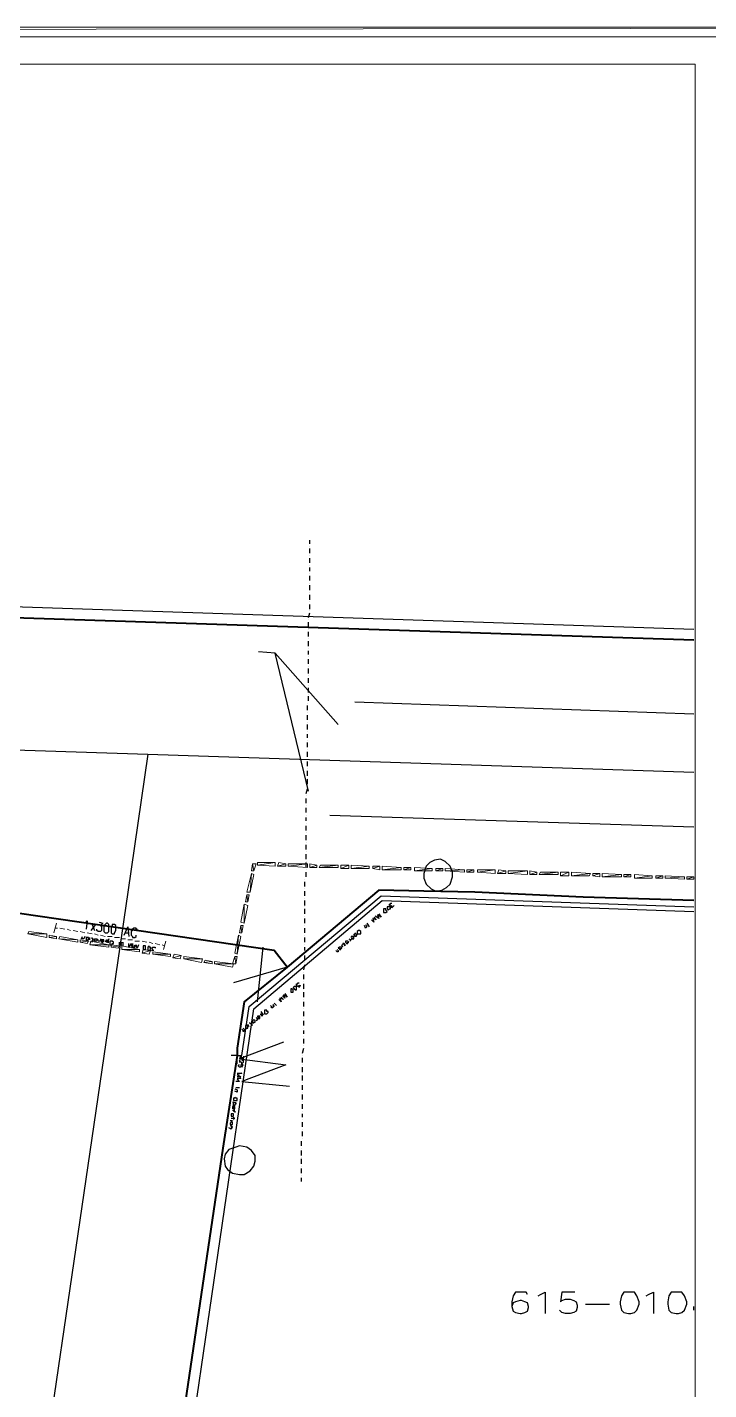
# Model space of a CAD drawing. Header units: inches. Extents: x 5 to 844, y 8 to 596.
# Drawn here: x 663 to 736.6, y 448.6 to 595.8 of the extents above; entities that cross this region are included whole.
import ezdxf

# ---------------------------------------------------------------- set-up
doc = ezdxf.new("R2010")
doc.units = ezdxf.units.IN
doc.header["$MEASUREMENT"] = 0
doc.layers.add('PDF_Geometry', color=7, linetype='Continuous', true_color=0x989898)

msp = doc.modelspace()

# ---------------------------------------------------------------- linework, layer by layer
at = {"layer": 'PDF_Geometry', "color": 7, "lineweight": 0}
for points in [[(843.66, 595.79), (6.31, 594.76), (5.16, 595.79), (843.66, 595.79)], [(842.63, 594.76), (843.66, 595.79), (6.31, 594.76), (842.63, 594.76)], [(735.15, 161.12), (735.15, 591.8), (10.56, 591.8), (10.56, 12.74)]]:
    msp.add_lwpolyline(points, dxfattribs=at)
at = {"layer": 'PDF_Geometry', "color": 9, "lineweight": 25, "true_color": 0xbababa}
for points in [[(735.02, 530.73), (491.26, 538.83), (480.85, 551.3), (486.76, 591.67)], [(458.35, 524.3), (466.83, 524.05), (676.01, 517.23), (673.82, 502.32), (644.9, 304.97)], [(676.01, 517.23), (735.02, 515.3)], [(735.02, 408.72), (675.88, 410.65), (687.45, 489.72), (701.34, 501.42), (735.02, 500.26)]]:
    msp.add_lwpolyline(points, dxfattribs=at)
at = {"layer": 'PDF_Geometry', "color": 7, "lineweight": 25}
for points in [[(735.02, 530.73), (491.26, 538.83), (480.85, 551.3), (486.76, 591.67)], [(735.02, 317.18), (674.98, 319.24), (664.57, 331.58), (675.88, 410.65), (687.45, 489.72), (701.34, 501.42), (735.02, 500.26)], [(669.32, 499.1), (669.32, 499.1), (669.45, 499.23), (669.32, 498.33)], [(670.74, 499.1), (671.12, 498.98), (670.87, 498.72), (670.99, 498.59), (670.99, 498.46), (670.99, 498.33), (670.99, 498.2), (670.87, 498.08), (670.74, 498.08), (670.61, 498.08), (670.48, 498.2), (670.48, 498.33)], [(670.35, 498.85), (669.84, 498.2)], [(669.97, 498.85), (670.22, 498.2)], [(671.64, 498.98), (671.51, 498.98), (671.38, 498.85), (671.25, 498.59), (671.25, 498.46), (671.25, 498.2), (671.25, 498.08), (671.38, 497.95), (671.51, 497.95), (671.64, 497.95), (671.77, 498.08), (671.77, 498.33), (671.77, 498.46), (671.77, 498.72), (671.77, 498.85), (671.64, 498.98)], [(672.28, 498.85), (672.15, 498.85), (672.15, 498.72), (672.02, 498.46), (672.02, 498.33), (672.02, 498.08), (672.02, 497.95), (672.15, 497.82), (672.28, 497.82), (672.41, 497.82), (672.41, 497.95), (672.54, 498.2), (672.54, 498.33), (672.54, 498.59), (672.54, 498.72), (672.41, 498.85), (672.28, 498.85)], [(673.44, 497.69), (673.82, 498.59), (673.95, 497.56)], [(673.57, 497.95), (673.95, 497.95)], [(674.85, 498.2), (674.85, 498.33), (674.72, 498.33), (674.72, 498.46), (674.59, 498.46), (674.47, 498.46), (674.34, 498.33), (674.34, 498.2), (674.21, 498.08), (674.21, 497.95), (674.21, 497.69), (674.34, 497.56), (674.34, 497.43), (674.59, 497.43), (674.72, 497.56), (674.72, 497.69)], [(717.02, 458.86), (716.89, 459.12), (716.51, 459.12), (716.25, 459.12), (715.74, 459.12), (715.48, 458.73), (715.35, 458.09), (715.35, 457.58), (715.48, 457.06), (715.74, 456.93), (716.25, 456.81), (716.38, 456.81), (716.76, 456.93), (717.02, 457.06), (717.15, 457.45), (717.15, 457.58), (717.02, 457.96), (716.76, 458.09), (716.38, 458.22), (716.25, 458.22), (715.74, 458.09), (715.48, 457.96), (715.35, 457.58)], [(718.18, 458.73), (718.44, 458.86), (718.95, 459.12), (718.95, 456.81)], [(722.16, 459.12), (720.75, 459.12), (720.62, 458.09), (720.75, 458.22), (721.14, 458.35), (721.65, 458.35), (722.04, 458.22), (722.29, 458.09), (722.42, 457.71), (722.42, 457.45), (722.29, 457.06), (722.04, 456.93), (721.65, 456.81), (721.14, 456.81), (720.75, 456.93), (720.62, 457.06), (720.49, 457.19)], [(723.32, 457.83), (725.89, 457.83)], [(727.95, 459.12), (727.44, 459.12), (727.18, 458.73), (727.05, 458.09), (727.05, 457.83), (727.18, 457.19), (727.44, 456.93), (727.95, 456.81), (728.21, 456.81), (728.59, 456.93), (728.85, 457.19), (729.11, 457.83), (729.11, 458.09), (728.85, 458.73), (728.59, 459.12), (728.21, 459.12), (727.95, 459.12)], [(729.88, 458.73), (730.13, 458.86), (730.65, 459.12), (730.65, 456.81)], [(733.09, 459.12), (732.58, 459.12), (732.32, 458.73), (732.19, 458.09), (732.19, 457.83), (732.32, 457.19), (732.58, 456.93), (733.09, 456.81), (733.35, 456.81), (733.73, 456.93), (733.99, 457.19), (734.25, 457.83), (734.25, 458.09), (733.99, 458.73), (733.73, 459.12), (733.35, 459.12), (733.09, 459.12)], [(735.02, 457.19), (735.02, 457.58)]]:
    msp.add_lwpolyline(points, dxfattribs=at)
at = {"layer": 'PDF_Geometry', "color": 3, "lineweight": 40}
msp.add_lwpolyline([(735.02, 529.57), (495.76, 537.42), (490.23, 538.06), (479.56, 550.92), (479.69, 552.46), (445.88, 557.34), (445.11, 551.82), (430.84, 539.86), (424.66, 539.86), (265.24, 545.13)], dxfattribs=at)
at = {"layer": 'PDF_Geometry', "lineweight": 0}
for points in [[(480.85, 551.3), (491.26, 538.83), (735.02, 530.73)], [(701.34, 501.42), (687.45, 489.72), (675.88, 410.65), (735.02, 408.72)], [(735.02, 500.26), (701.34, 501.42)]]:
    msp.add_lwpolyline(points, dxfattribs=at)
at = {"layer": 'PDF_Geometry', "lineweight": 25}
for points in [[(693.49, 539.99), (693.49, 540.37)], [(693.49, 539.73), (693.49, 539.73)], [(693.49, 538.96), (693.49, 539.47)], [(693.49, 538.7), (693.49, 538.7)], [(693.49, 537.93), (693.49, 538.44)], [(693.49, 537.67), (693.49, 537.67)], [(693.49, 537.03), (693.49, 537.42)], [(693.49, 536.77), (693.49, 536.77)], [(693.49, 536), (693.49, 536.52)], [(693.49, 535.74), (693.49, 535.74)], [(693.49, 534.97), (693.49, 535.49)], [(693.49, 534.72), (693.49, 534.72)], [(693.49, 533.94), (693.49, 534.46)], [(693.49, 533.69), (693.49, 533.69)], [(693.49, 532.92), (693.49, 533.43)], [(693.37, 532.02), (693.49, 532.53)], [(693.37, 531.76), (693.37, 531.76)], [(693.37, 530.99), (693.37, 531.5)], [(693.49, 532.79), (693.49, 532.79)], [(693.37, 530.73), (693.37, 530.73)], [(693.37, 529.96), (693.37, 530.47)], [(693.37, 529.7), (693.37, 529.7)], [(693.37, 528.93), (693.37, 529.44)], [(693.37, 528.67), (693.37, 528.67)], [(696.58, 520.45), (689.77, 528.16), (687.97, 528.29)], [(693.37, 513.25), (689.77, 528.16)], [(693.37, 528.03), (693.37, 528.42)], [(693.37, 527.77), (693.37, 527.77)], [(693.37, 527), (693.37, 527.52)], [(693.37, 526.75), (693.37, 526.75)], [(693.37, 525.97), (693.37, 526.49)], [(693.37, 525.72), (693.37, 525.72)], [(693.37, 524.95), (693.37, 525.46)], [(693.37, 524.69), (693.37, 524.69)], [(693.37, 523.92), (693.37, 524.43)], [(693.24, 522.76), (693.24, 522.76)], [(693.37, 523.66), (693.37, 523.66)], [(693.37, 523.02), (693.37, 523.53)], [(698.38, 522.89), (735.02, 521.6)], [(693.24, 521.99), (693.24, 522.5)], [(693.24, 521.73), (693.24, 521.73)], [(693.24, 520.96), (693.24, 521.47)], [(693.24, 520.7), (693.24, 520.7)], [(693.24, 519.93), (693.24, 520.45)], [(693.24, 519.67), (693.24, 519.67)], [(693.24, 519.03), (693.24, 519.42)], [(693.24, 518.77), (693.24, 518.77)], [(693.24, 518), (693.24, 518.52)], [(693.24, 517.75), (693.24, 517.75)], [(693.24, 516.97), (693.24, 517.49)], [(693.24, 516.72), (693.24, 516.72)], [(693.24, 515.95), (693.24, 516.46)], [(693.24, 515.69), (693.24, 515.69)], [(693.24, 514.92), (693.24, 515.43)], [(693.24, 514.66), (693.24, 514.66)], [(693.24, 514.02), (693.24, 514.53)], [(693.24, 513.76), (693.24, 513.76)], [(693.11, 512.99), (693.24, 513.5)], [(693.11, 512.73), (693.11, 512.73)], [(693.11, 511.96), (693.11, 512.47)], [(693.11, 511.7), (693.11, 511.7)], [(693.11, 510.93), (693.11, 511.45)], [(693.11, 510.67), (693.11, 510.67)], [(693.11, 510.03), (693.11, 510.42)], [(693.11, 509.77), (693.11, 509.77)], [(693.11, 509), (693.11, 509.52)], [(695.68, 510.67), (735.02, 509.39)], [(693.11, 508.75), (693.11, 508.75)], [(693.11, 507.97), (693.11, 508.49)], [(693.11, 507.72), (693.11, 507.72)], [(693.11, 506.95), (693.11, 507.46)], [(693.11, 506.69), (693.11, 506.69)], [(693.11, 505.92), (693.11, 506.43)], [(693.11, 505.66), (693.11, 505.66)], [(693.11, 505.02), (693.11, 505.53)], [(692.98, 503.73), (692.98, 503.73)], [(692.98, 502.96), (692.98, 503.47)], [(693.11, 504.76), (693.11, 504.76)], [(693.11, 503.99), (693.11, 504.5)], [(692.98, 502.7), (692.98, 502.7)], [(692.98, 501.93), (692.98, 502.45)], [(692.98, 501.67), (692.98, 501.67)], [(692.98, 500.9), (692.98, 501.42)], [(692.98, 500.77), (692.98, 500.77)], [(692.98, 500), (692.98, 500.52)], [(692.98, 499.75), (692.98, 499.75)], [(692.98, 498.98), (692.98, 499.49)], [(692.98, 498.72), (692.98, 498.72)], [(692.98, 497.95), (692.98, 498.46)], [(692.98, 497.69), (692.98, 497.69)], [(692.98, 496.92), (692.98, 497.43)], [(692.98, 496.66), (692.98, 496.66)], [(692.98, 496.02), (692.98, 496.4)], [(692.98, 495.76), (692.98, 495.76)], [(692.98, 494.99), (692.98, 495.5)], [(692.98, 494.73), (692.98, 494.73)], [(692.85, 493.96), (692.98, 494.48)], [(692.85, 493.7), (692.85, 493.7)], [(692.85, 492.93), (692.85, 493.45)], [(692.85, 492.68), (692.85, 492.68)], [(692.85, 491.9), (692.85, 492.42)], [(692.85, 491.78), (692.85, 491.78)], [(692.85, 491), (692.85, 491.52)], [(692.85, 490.75), (692.85, 490.75)], [(692.85, 489.98), (692.85, 490.49)], [(692.85, 489.72), (692.85, 489.72)], [(692.85, 488.95), (692.85, 489.46)], [(692.85, 488.69), (692.85, 488.69)], [(692.85, 487.92), (692.85, 488.43)], [(692.85, 487.66), (692.85, 487.66)], [(692.85, 487.02), (692.85, 487.4)], [(692.85, 486.76), (692.85, 486.76)], [(692.85, 485.99), (692.85, 486.5)], [(692.72, 484.96), (692.85, 485.48)], [(692.72, 484.7), (692.72, 484.7)], [(692.72, 483.93), (692.72, 484.45)], [(692.85, 485.73), (692.85, 485.73)], [(692.72, 483.68), (692.72, 483.68)], [(692.72, 482.9), (692.72, 483.42)], [(692.72, 482.78), (692.72, 482.78)], [(692.72, 482), (692.72, 482.52)], [(692.72, 481.75), (692.72, 481.75)], [(692.72, 480.98), (692.72, 481.49)], [(692.72, 480.72), (692.72, 480.72)], [(692.72, 479.95), (692.72, 480.46)], [(692.72, 479.69), (692.72, 479.69)], [(692.72, 478.92), (692.72, 479.43)], [(692.72, 478.66), (692.72, 478.66)], [(692.72, 478.02), (692.72, 478.4)], [(692.72, 477.76), (692.72, 477.76)], [(692.72, 476.99), (692.72, 477.5)], [(692.72, 476.73), (692.72, 476.73)], [(692.72, 475.96), (692.72, 476.48)], [(692.72, 475.7), (692.72, 475.7)], [(692.59, 474.93), (692.59, 475.45)], [(692.59, 474.68), (692.59, 474.68)], [(692.59, 473.9), (692.59, 474.42)], [(692.59, 473.65), (692.59, 473.65)], [(692.59, 473), (692.59, 473.52)], [(692.59, 472.75), (692.59, 472.75)], [(692.59, 471.98), (692.59, 472.49)], [(692.59, 471.72), (692.59, 471.72)], [(692.59, 471.08), (692.59, 471.46)]]:
    msp.add_lwpolyline(points, dxfattribs=at)
at = {"layer": 'PDF_Geometry', "color": 3, "lineweight": 0}
for points in [[(687.19, 504.63), (687.45, 504.63), (687.32, 505.4), (687.19, 504.63)], [(687.45, 504.63), (687.32, 505.4), (687.71, 505.4), (687.45, 504.63)], [(687.84, 505.53), (687.84, 505.27), (689.77, 505.53), (687.84, 505.53)], [(687.84, 505.27), (689.77, 505.53), (689.77, 505.15), (687.84, 505.27)], [(690.15, 505.53), (690.02, 505.15), (690.92, 505.4), (690.15, 505.53)], [(690.02, 505.15), (690.92, 505.4), (690.92, 505.15), (690.02, 505.15)], [(691.18, 505.4), (691.18, 505.15), (693.24, 505.4), (691.18, 505.4)], [(691.18, 505.15), (693.24, 505.4), (693.24, 505.02), (691.18, 505.15)], [(693.49, 505.4), (693.49, 505.02), (694.27, 505.27), (693.49, 505.4)], [(693.49, 505.02), (694.27, 505.27), (694.27, 505.02), (693.49, 505.02)], [(694.65, 505.27), (694.52, 505.02), (696.58, 505.27), (694.65, 505.27)], [(694.52, 505.02), (696.58, 505.27), (696.58, 505.02), (694.52, 505.02)], [(696.84, 505.27), (696.84, 504.89), (697.74, 505.27), (696.84, 505.27)], [(696.84, 504.89), (697.74, 505.27), (697.74, 504.89), (696.84, 504.89)], [(697.99, 505.27), (697.99, 504.89), (699.92, 505.15), (697.99, 505.27)], [(697.99, 504.89), (699.92, 505.15), (699.92, 504.89), (697.99, 504.89)], [(700.31, 505.15), (700.31, 504.89), (701.08, 505.15), (700.31, 505.15)], [(700.31, 504.89), (701.08, 505.15), (701.08, 504.76), (700.31, 504.89)], [(701.34, 505.15), (701.34, 504.76), (703.39, 505.02), (701.34, 505.15)], [(701.34, 504.76), (703.39, 505.02), (703.39, 504.76), (701.34, 504.76)], [(703.65, 505.02), (703.65, 504.76), (704.42, 505.02), (703.65, 505.02)], [(703.65, 504.76), (704.42, 505.02), (704.42, 504.76), (703.65, 504.76)], [(704.81, 505.02), (704.81, 504.63), (706.74, 504.89), (704.81, 505.02)], [(686.68, 502.32), (687.07, 502.32), (687.19, 504.37), (686.68, 502.32)], [(687.07, 502.32), (687.19, 504.37), (687.45, 504.25), (687.07, 502.32)], [(704.81, 504.63), (706.74, 504.89), (706.74, 504.63), (704.81, 504.63)], [(707.12, 504.89), (707.12, 504.63), (707.89, 504.89), (707.12, 504.89)], [(707.12, 504.63), (707.89, 504.89), (707.89, 504.63), (707.12, 504.63)], [(708.15, 504.89), (708.15, 504.63), (710.21, 504.76), (708.15, 504.89)], [(708.15, 504.63), (710.21, 504.76), (710.21, 504.5), (708.15, 504.63)], [(710.46, 504.76), (710.46, 504.5), (711.24, 504.76), (710.46, 504.76)], [(710.46, 504.5), (711.24, 504.76), (711.24, 504.5), (710.46, 504.5)], [(711.62, 504.76), (711.62, 504.5), (713.55, 504.76), (711.62, 504.76)], [(711.62, 504.5), (713.55, 504.76), (713.55, 504.37), (711.62, 504.5)], [(713.94, 504.76), (713.81, 504.37), (714.71, 504.63), (713.94, 504.76)], [(713.81, 504.37), (714.71, 504.63), (714.71, 504.37), (713.81, 504.37)], [(714.96, 504.63), (714.96, 504.37), (717.02, 504.63), (714.96, 504.63)], [(714.96, 504.37), (717.02, 504.63), (717.02, 504.25), (714.96, 504.37)], [(717.28, 504.63), (717.28, 504.25), (718.05, 504.5), (717.28, 504.63)], [(717.28, 504.25), (718.05, 504.5), (718.05, 504.25), (717.28, 504.25)], [(718.44, 504.5), (718.31, 504.25), (720.36, 504.5), (718.44, 504.5)], [(718.31, 504.25), (720.36, 504.5), (720.36, 504.25), (718.31, 504.25)], [(720.62, 504.5), (720.62, 504.12), (721.52, 504.5), (720.62, 504.5)], [(720.62, 504.12), (721.52, 504.5), (721.52, 504.12), (720.62, 504.12)], [(721.78, 504.5), (721.78, 504.12), (723.84, 504.37), (721.78, 504.5)], [(721.78, 504.12), (723.84, 504.37), (723.71, 504.12), (721.78, 504.12)], [(724.09, 504.37), (724.09, 504.12), (724.86, 504.37), (724.09, 504.37)], [(724.09, 504.12), (724.86, 504.37), (724.86, 503.99), (724.09, 504.12)], [(725.12, 504.37), (725.12, 503.99), (727.18, 504.25), (725.12, 504.37)], [(725.12, 503.99), (727.18, 504.25), (727.18, 503.99), (725.12, 503.99)], [(727.44, 504.25), (727.44, 503.99), (728.21, 504.25), (727.44, 504.25)], [(727.44, 503.99), (728.21, 504.25), (728.21, 503.99), (727.44, 503.99)], [(728.59, 504.25), (728.59, 503.86), (730.52, 504.12), (728.59, 504.25)], [(728.59, 503.86), (730.52, 504.12), (730.52, 503.86), (728.59, 503.86)], [(730.91, 504.12), (730.91, 503.86), (731.68, 504.12), (730.91, 504.12)], [(730.91, 503.86), (731.68, 504.12), (731.68, 503.86), (730.91, 503.86)], [(731.93, 504.12), (731.93, 503.86), (733.99, 503.99), (731.93, 504.12)], [(731.93, 503.86), (733.99, 503.99), (733.99, 503.73), (731.93, 503.86)], [(734.25, 503.99), (734.25, 503.73), (735.02, 503.99), (734.25, 503.99)], [(734.25, 503.73), (735.02, 503.99), (735.02, 503.73), (734.25, 503.73)], [(686.55, 501.29), (686.81, 501.29), (686.68, 502.06), (686.55, 501.29)], [(686.81, 501.29), (686.68, 502.06), (686.94, 502.06), (686.81, 501.29)], [(686.04, 499.1), (686.42, 498.98), (686.42, 501.03), (686.04, 499.1)], [(686.42, 498.98), (686.42, 501.03), (686.81, 500.9), (686.42, 498.98)], [(663.15, 498.08), (663.02, 497.82), (665.08, 497.82), (663.15, 498.08)], [(663.02, 497.82), (665.08, 497.82), (665.08, 497.43), (663.02, 497.82)], [(665.34, 497.69), (665.34, 497.43), (666.11, 497.56), (665.34, 497.69)], [(685.39, 495.76), (685.65, 495.63), (685.78, 497.69), (685.39, 495.76)], [(685.65, 495.63), (685.78, 497.69), (686.04, 497.56), (685.65, 495.63)], [(685.91, 497.95), (686.17, 497.95), (686.04, 498.72), (685.91, 497.95)], [(686.17, 497.95), (686.04, 498.72), (686.29, 498.72), (686.17, 497.95)], [(665.34, 497.43), (666.11, 497.56), (666.11, 497.3), (665.34, 497.43)], [(666.5, 497.56), (666.37, 497.3), (668.42, 497.18), (666.5, 497.56)], [(666.37, 497.3), (668.42, 497.18), (668.42, 496.92), (666.37, 497.3)], [(668.68, 497.18), (668.68, 496.92), (669.58, 497.05), (668.68, 497.18)], [(668.68, 496.92), (669.58, 497.05), (669.45, 496.79), (668.68, 496.92)], [(669.84, 497.05), (669.71, 496.66), (671.77, 496.66), (669.84, 497.05)], [(669.71, 496.66), (671.77, 496.66), (671.77, 496.4), (669.71, 496.66)], [(672.02, 496.66), (672.02, 496.4), (672.92, 496.53), (672.02, 496.66)], [(672.02, 496.4), (672.92, 496.53), (672.79, 496.28), (672.02, 496.4)], [(673.18, 496.53), (673.18, 496.15), (675.11, 496.15), (673.18, 496.53)], [(673.18, 496.15), (675.11, 496.15), (675.11, 495.89), (673.18, 496.15)], [(675.49, 496.15), (675.37, 495.76), (676.27, 496.02), (675.49, 496.15)], [(675.37, 495.76), (676.27, 496.02), (676.14, 495.63), (675.37, 495.76)], [(676.52, 495.89), (676.52, 495.63), (678.45, 495.63), (676.52, 495.89)], [(676.52, 495.63), (678.45, 495.63), (678.45, 495.38), (676.52, 495.63)], [(678.84, 495.63), (678.71, 495.25), (679.61, 495.5), (678.84, 495.63)], [(678.71, 495.25), (679.61, 495.5), (679.48, 495.12), (678.71, 495.25)], [(679.87, 495.38), (679.87, 495.12), (681.92, 495.12), (679.87, 495.38)], [(679.87, 495.12), (681.92, 495.12), (681.79, 494.73), (679.87, 495.12)], [(682.18, 494.99), (682.05, 494.73), (682.95, 494.86), (682.18, 494.99)], [(682.05, 494.73), (682.95, 494.86), (682.95, 494.6), (682.05, 494.73)], [(683.21, 494.86), (683.21, 494.6), (685.27, 494.6), (683.21, 494.86)], [(685.14, 494.6), (685.52, 494.6), (685.39, 495.38), (685.14, 494.6)], [(685.52, 494.6), (685.39, 495.38), (685.65, 495.38), (685.52, 494.6)], [(683.21, 494.6), (685.27, 494.6), (685.14, 494.22), (683.21, 494.6)]]:
    msp.add_lwpolyline(points, dxfattribs=at)
at = {"layer": 'PDF_Geometry', "color": 1, "lineweight": 25}
for points in [[(706.99, 505.79), (706.48, 505.53), (706.09, 505.15), (705.84, 504.37), (705.84, 503.86), (706.09, 503.22), (706.61, 502.7), (707.12, 502.45), (707.76, 502.57), (708.28, 502.83), (708.66, 503.22), (708.92, 503.99), (708.92, 504.5), (708.66, 505.15), (708.15, 505.66), (707.64, 505.92), (706.99, 505.79)], [(701.72, 500.13), (701.85, 500.26), (701.72, 500.39), (701.72, 500.52), (701.59, 500.52), (701.46, 500.52), (701.46, 500.39), (701.46, 500.26), (701.46, 500.13), (701.59, 500.13), (701.72, 500.13)], [(702.11, 500.52), (702.24, 500.52), (702.24, 500.65), (702.11, 500.77), (701.98, 500.77), (701.85, 500.77), (701.85, 500.65), (701.85, 500.52), (701.98, 500.39), (702.11, 500.52)], [(702.62, 500.9), (702.36, 500.65), (702.36, 500.9), (702.24, 500.77), (702.24, 500.9), (702.11, 500.9), (702.11, 501.03), (702.24, 501.03), (702.24, 501.16), (702.36, 501.16)], [(700.44, 499.62), (700.69, 499.36), (700.31, 499.49), (700.44, 499.1), (700.18, 499.36)], [(700.95, 500), (701.21, 499.62), (700.82, 499.88), (700.95, 499.49), (700.57, 499.75)], [(698.38, 497.95), (698.64, 497.69), (698.51, 497.69), (698.51, 497.56), (698.38, 497.56), (698.38, 497.69), (698.25, 497.69), (698.38, 497.82), (698.51, 497.82)], [(699.02, 497.82), (699.02, 497.95), (699.02, 498.08), (698.89, 498.2), (698.77, 498.2), (698.64, 498.08), (698.64, 497.95), (698.64, 497.82), (698.77, 497.82), (698.89, 497.82), (699.02, 497.82)], [(699.66, 498.59), (699.54, 498.46), (699.41, 498.72)], [(699.54, 498.85), (699.66, 498.59), (699.66, 498.72)], [(699.66, 498.98), (699.92, 498.59)], [(669.2, 497.56), (669.07, 497.3), (668.94, 497.3), (668.81, 497.3), (668.94, 497.56)], [(669.45, 497.18), (669.58, 497.18), (669.58, 497.3), (669.58, 497.43), (669.45, 497.43), (669.32, 497.43), (669.32, 497.3), (669.32, 497.18), (669.45, 497.18)], [(669.71, 497.18), (669.71, 497.43)], [(669.71, 497.05), (669.71, 497.05)], [(669.97, 496.92), (670.1, 497.3), (669.97, 497.3), (669.97, 497.43)], [(670.1, 497.05), (669.97, 497.18)], [(670.22, 497.05), (670.22, 497.3), (670.35, 497.3), (670.48, 497.3), (670.61, 497.18), (670.48, 497.18), (670.48, 497.05), (670.35, 497.05), (670.22, 497.18)], [(670.87, 497.3), (670.87, 497.05), (670.74, 497.05), (670.61, 497.05)], [(671.25, 497.05), (670.99, 497.05), (670.99, 496.92), (671.12, 496.92), (671.25, 497.05), (671.25, 497.18), (671.12, 497.18), (670.99, 497.18)], [(671.64, 496.92), (671.51, 496.92), (671.38, 497.05), (671.51, 497.05), (671.51, 497.18), (671.64, 497.18), (671.64, 497.05), (671.77, 497.05)], [(671.77, 497.3), (671.64, 496.92), (671.77, 496.92)], [(672.02, 496.66), (672.15, 496.66), (672.15, 496.79), (672.28, 496.79), (672.28, 496.92), (672.15, 497.05), (672.02, 497.05), (671.89, 497.05), (671.89, 496.92), (671.89, 496.79), (671.89, 496.66), (672.02, 496.66)], [(673.05, 496.66), (672.92, 496.66), (672.92, 496.79), (672.92, 496.92)], [(673.18, 496.92), (673.05, 496.66), (673.18, 496.66)], [(673.31, 496.92), (673.31, 496.53)], [(674.34, 496.79), (674.34, 496.28), (674.21, 496.79), (673.95, 496.4), (673.95, 496.79)], [(674.98, 496.66), (674.85, 496.28), (674.72, 496.66), (674.47, 496.28), (674.59, 496.66)], [(675.62, 496.15), (675.75, 496.15), (675.75, 496.28), (675.75, 496.4), (675.75, 496.53), (675.62, 496.53), (675.49, 496.53), (675.49, 496.4), (675.49, 496.28), (675.49, 496.15), (675.62, 496.15)], [(676.14, 496.02), (676.27, 496.15), (676.27, 496.28), (676.27, 496.4), (676.14, 496.4), (676.14, 496.53), (676.01, 496.4), (676.01, 496.28), (676.01, 496.15), (676.01, 496.02), (676.14, 496.02)], [(676.65, 496.02), (676.39, 496.02), (676.52, 496.15), (676.39, 496.28), (676.52, 496.4), (676.65, 496.4), (676.78, 496.4), (676.78, 496.28)], [(696.45, 496.15), (696.58, 496.02), (696.58, 495.89), (696.45, 495.89), (696.32, 496.02)], [(696.84, 496.28), (696.97, 496.28), (696.97, 496.4), (696.84, 496.4), (696.71, 496.4), (696.58, 496.28), (696.71, 496.28), (696.71, 496.15), (696.84, 496.15), (696.84, 496.28)], [(697.09, 496.4), (696.97, 496.66)], [(697.35, 496.53), (697.22, 496.79), (697.09, 496.79), (697.09, 496.66)], [(697.35, 496.66), (697.22, 496.53)], [(697.22, 496.28), (697.22, 496.28)], [(697.35, 496.92), (697.48, 496.79), (697.61, 496.79), (697.61, 496.92), (697.74, 496.92), (697.61, 497.05), (697.48, 497.05), (697.35, 497.05), (697.35, 496.92)], [(697.74, 497.3), (697.99, 497.18)], [(697.87, 497.18), (697.87, 497.05)], [(698.25, 497.43), (697.99, 497.3), (698.12, 497.3), (698.25, 497.3), (698.25, 497.43), (698.25, 497.56), (698.12, 497.56), (697.99, 497.56), (697.99, 497.43)], [(691.69, 491.52), (691.69, 491.65), (691.69, 491.78), (691.57, 491.9), (691.44, 491.9), (691.44, 491.78), (691.44, 491.65), (691.44, 491.52), (691.57, 491.52), (691.69, 491.52)], [(692.08, 491.9), (692.08, 492.03), (692.08, 492.16), (691.95, 492.16), (691.82, 492.16), (691.69, 492.03), (691.82, 491.9), (691.95, 491.78), (692.08, 491.78), (692.08, 491.9)], [(692.47, 492.29), (692.34, 492.03), (692.34, 492.29), (692.34, 492.16), (692.21, 492.16), (692.08, 492.29), (692.08, 492.42), (692.21, 492.42), (692.21, 492.55), (692.34, 492.55)], [(689.51, 490.23), (689.64, 489.98)], [(689.64, 490.36), (689.89, 490.1)], [(690.41, 491), (690.67, 490.75), (690.28, 490.88), (690.41, 490.49), (690.15, 490.75)], [(690.79, 491.39), (691.05, 491), (690.67, 491.26), (690.79, 490.88), (690.54, 491.13)], [(687.71, 488.82), (687.84, 488.56), (687.84, 488.69)], [(688.09, 488.95), (687.84, 488.69), (687.97, 488.69), (688.09, 488.69), (688.09, 488.82), (688.09, 488.95), (687.97, 488.95), (687.84, 488.95), (687.84, 488.82)], [(688.22, 489.46), (688.48, 489.08), (688.48, 489.2)], [(688.48, 489.08), (688.35, 489.08), (688.35, 488.95), (688.22, 489.08), (688.22, 489.2), (688.35, 489.2), (688.35, 489.33)], [(688.87, 489.2), (688.99, 489.33), (688.99, 489.46), (688.87, 489.46), (688.87, 489.59), (688.74, 489.59), (688.61, 489.59), (688.61, 489.46), (688.61, 489.33), (688.61, 489.2), (688.74, 489.2), (688.87, 489.2)], [(689.64, 490.1), (689.51, 489.98), (689.51, 489.85), (689.38, 489.85), (689.38, 489.98), (689.25, 490.1)], [(686.42, 487.53), (686.42, 487.4), (686.42, 487.28), (686.29, 487.28), (686.29, 487.4), (686.17, 487.53)], [(686.29, 487.66), (686.55, 487.4)], [(686.81, 487.66), (686.81, 487.79), (686.81, 487.92), (686.68, 487.92), (686.55, 487.92), (686.55, 487.79), (686.55, 487.66), (686.68, 487.66), (686.81, 487.66)], [(686.94, 487.79), (686.81, 488.05)], [(687.32, 487.92), (687.07, 488.18), (686.94, 488.18)], [(687.07, 487.79), (687.07, 487.79)], [(687.19, 488.43), (687.45, 488.18), (687.32, 488.18)], [(687.32, 488.05), (687.19, 487.92)], [(687.45, 488.18), (687.45, 488.3), (687.58, 488.3), (687.58, 488.43), (687.45, 488.56), (687.32, 488.43), (687.32, 488.3)], [(687.84, 488.56), (687.71, 488.43)], [(685.65, 483.8), (685.65, 484.7), (685.01, 484.7)], [(686.29, 484.58), (686.29, 484.58), (686.42, 484.58), (686.29, 484.45), (686.29, 484.32), (686.17, 484.32), (686.17, 484.45), (686.04, 484.7), (685.91, 484.32)], [(686.17, 483.42), (686.29, 483.68), (686.04, 483.68), (686.04, 483.55), (686.04, 483.42), (685.91, 483.42), (685.78, 483.55), (685.78, 483.68), (685.91, 483.68)], [(686.17, 484.19), (686.29, 484.19), (686.29, 484.06), (686.29, 483.93), (686.17, 483.8), (686.17, 483.93), (686.04, 483.93), (685.91, 484.19), (685.91, 483.93)], [(685.65, 482.26), (686.04, 482.26), (685.65, 482.13), (685.91, 481.88), (685.52, 481.88)], [(685.65, 482.78), (686.17, 482.78), (685.65, 482.65), (686.04, 482.39), (685.65, 482.39)], [(685.65, 479.95), (685.65, 480.08), (685.52, 480.08), (685.39, 480.2), (685.39, 480.08), (685.27, 480.08), (685.27, 479.95), (685.27, 479.82), (685.39, 479.82), (685.52, 479.82), (685.65, 479.82), (685.65, 479.95)], [(685.39, 481.1), (685.65, 480.98), (685.65, 480.85), (685.65, 480.72), (685.39, 480.85)], [(685.52, 481.23), (685.91, 481.23)], [(685.14, 479.69), (685.52, 479.56), (685.39, 479.56)], [(685.27, 479.18), (685.27, 478.92), (685.39, 478.92), (685.39, 479.05), (685.39, 479.18), (685.27, 479.18), (685.14, 479.18), (685.14, 479.05), (685.14, 478.92)], [(685.14, 478.79), (685.39, 478.79)], [(685.52, 479.56), (685.52, 479.43), (685.39, 479.43), (685.39, 479.3), (685.27, 479.3), (685.27, 479.43), (685.27, 479.56), (685.27, 479.69)], [(685.27, 478.79), (685.27, 478.66), (685.39, 478.66), (685.39, 478.53)], [(685.01, 476.99), (685.14, 476.86), (685.01, 476.86), (685.01, 476.73), (684.75, 476.86)], [(685.14, 477.63), (684.88, 477.63)], [(685.14, 477.38), (685.14, 477.5), (685.01, 477.5), (684.88, 477.38), (684.88, 477.25), (685.01, 477.25), (685.01, 477.12), (685.01, 477.25), (685.14, 477.25), (685.14, 477.38)], [(684.88, 477.12), (685.14, 476.99)], [(685.01, 478.15), (685.27, 478.15), (685.27, 478.28), (685.27, 478.4), (685.14, 478.4), (685.01, 478.4), (685.01, 478.28), (685.01, 478.15)], [(685.39, 477.89), (685.01, 477.89)], [(685.27, 478.02), (685.27, 477.76)], [(685.27, 477.63), (685.27, 477.63)], [(687.58, 473.9), (687.19, 474.42), (686.68, 474.8), (685.91, 474.93), (685.52, 474.8), (684.75, 474.55), (684.37, 474.03), (684.24, 473.52), (684.37, 472.75), (684.62, 472.36), (685.14, 471.98), (685.91, 471.85), (686.42, 471.85), (687.07, 472.23), (687.45, 472.75), (687.58, 473.26), (687.58, 473.9)]]:
    msp.add_lwpolyline(points, dxfattribs=at)
at = {"layer": 'PDF_Geometry', "color": 6, "lineweight": 40}
for points in [[(705.84, 502.45), (700.95, 502.57), (691.05, 494.22)], [(735.02, 501.42), (723.06, 501.8), (711.36, 502.32), (705.84, 502.45)], [(691.05, 494.22), (689.64, 496.02), (657.88, 500.65), (653.25, 496.66)], [(691.05, 494.22), (686.42, 490.49), (685.65, 485.48)]]:
    msp.add_lwpolyline(points, dxfattribs=at)
at = {"layer": 'PDF_Geometry', "color": 4, "lineweight": 25}
for points in [[(685.65, 484.7), (686.17, 484.7), (686.94, 489.98), (701.21, 501.93), (735.02, 500.77)], [(690.67, 486.12), (685.91, 484.32), (690.92, 483.68), (686.17, 481.88), (691.31, 481.36)]]:
    msp.add_lwpolyline(points, dxfattribs=at)
at = {"layer": 'PDF_Geometry', "color": 30, "lineweight": 0}
for points in [[(666.11, 498.98), (665.85, 497.95)], [(665.98, 498.46), (666.24, 498.46)], [(666.5, 498.46), (667.01, 498.33)], [(667.27, 498.33), (667.65, 498.2)], [(667.91, 498.2), (668.42, 498.08)], [(668.68, 498.08), (669.2, 497.95)], [(669.45, 497.95), (669.97, 497.82)], [(670.22, 497.82), (670.61, 497.69)], [(670.87, 497.69), (671.38, 497.56)], [(671.64, 497.56), (672.15, 497.56)], [(672.41, 497.43), (672.92, 497.43)], [(673.18, 497.3), (673.57, 497.3)], [(673.82, 497.18), (674.34, 497.18)], [(674.59, 497.05), (675.11, 497.05)], [(675.37, 497.05), (675.88, 496.92)], [(676.14, 496.92), (676.52, 496.79)], [(676.78, 496.79), (677.29, 496.66)], [(677.55, 496.66), (677.81, 496.53)], [(677.94, 497.05), (677.68, 496.15)]]:
    msp.add_lwpolyline(points, dxfattribs=at)
at = {"layer": 'PDF_Geometry', "color": 6, "lineweight": 25}
for points in [[(687.84, 490.49), (688.48, 496.4)], [(691.05, 494.22), (685.27, 492.55)]]:
    msp.add_lwpolyline(points, dxfattribs=at)
at = {"layer": 'PDF_Geometry', "color": 5, "lineweight": 40}
for points in [[(685.65, 485.48), (685.65, 484.7), (684.11, 474.68)], [(684.11, 474.68), (673.18, 401.01), (663.02, 331.58), (663.02, 331.33), (673.31, 319.24), (673.44, 318.6)]]:
    msp.add_lwpolyline(points, dxfattribs=at)

doc.saveas('drawing.dxf')
